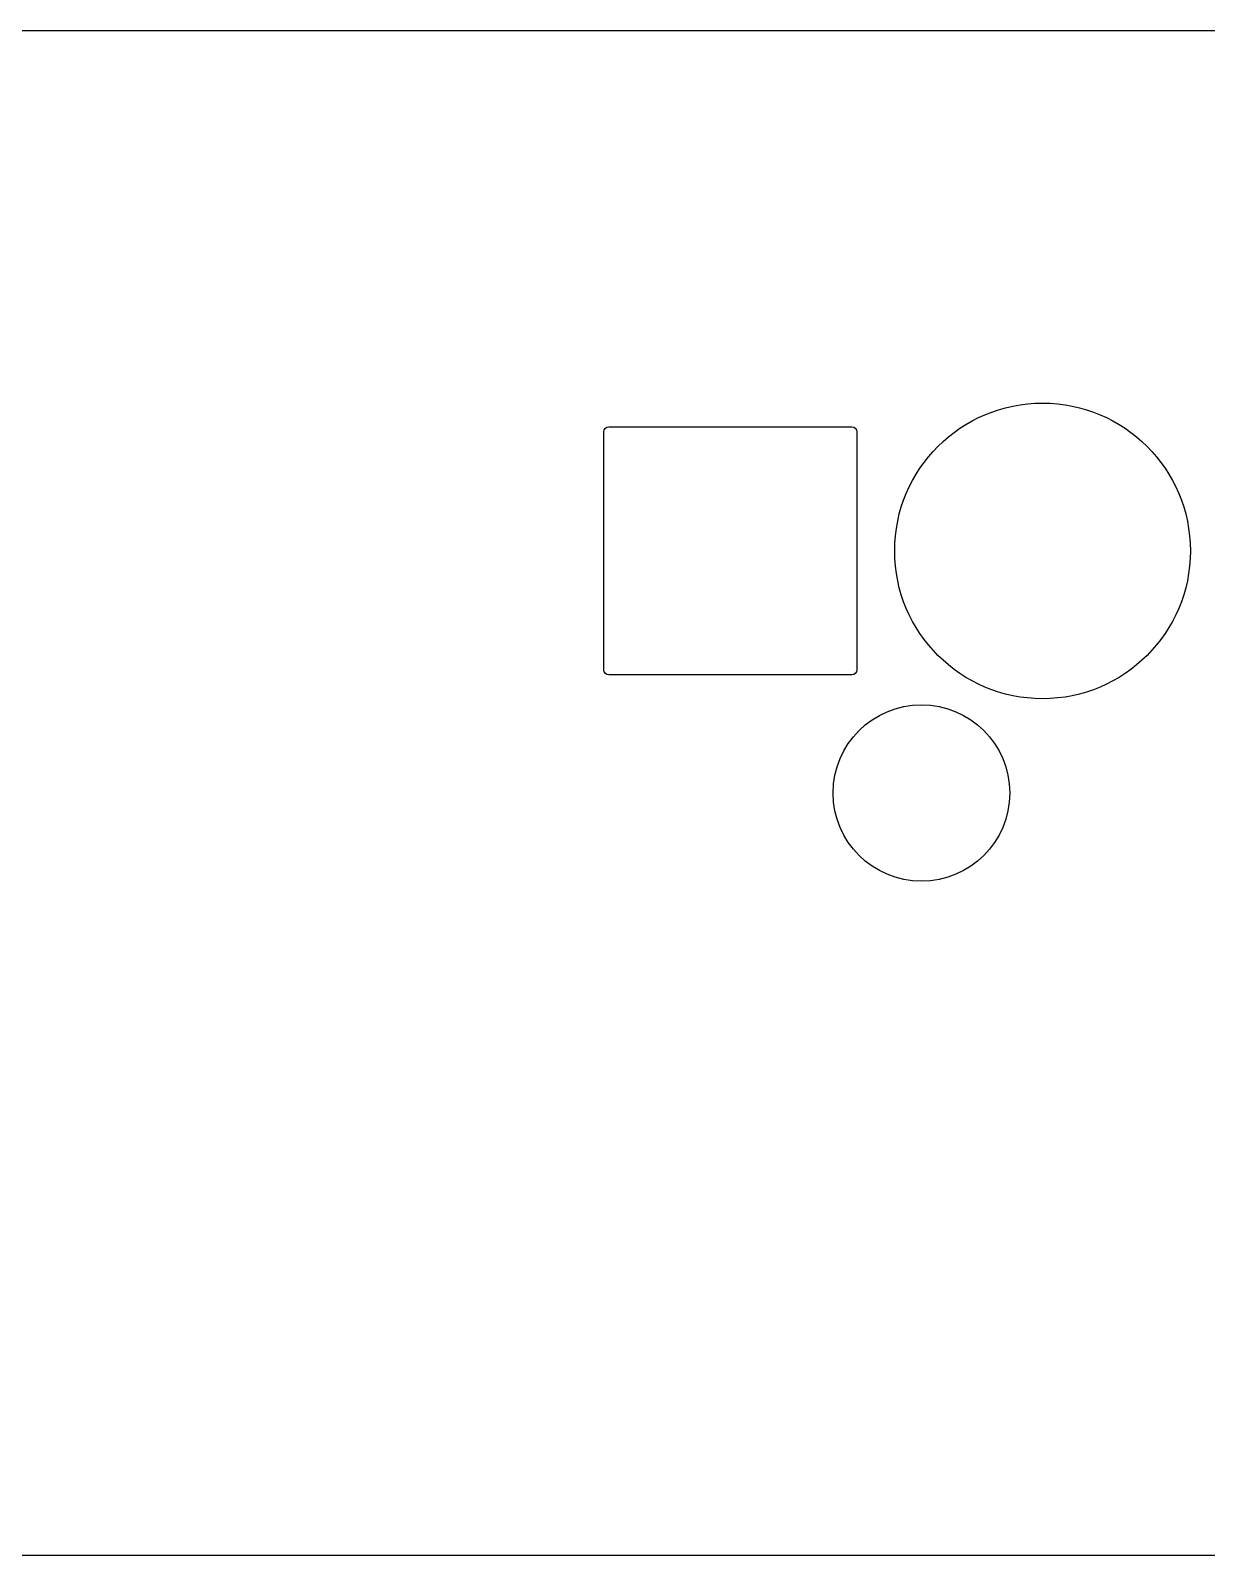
# Model space of a CAD drawing. Extents: x -27 to 356, y -111 to 35.
# Drawn here: x -9.66 to 2.67, y -48.41 to -32.41 of the extents above; entities that cross this region are included whole.
import ezdxf

# ---------------------------------------------------------------- set-up
doc = ezdxf.new("R2010")
doc.units = 0
doc.layers.add('BLACK', color=7, linetype='CONTINUOUS')

msp = doc.modelspace()

# ---------------------------------------------------------------- linework, layer by layer
at = {"layer": 'BLACK', "linetype": 'CONTINUOUS'}
for p, q in [((-21.025, -32.4133), (242.78, -32.4133)), ((-21.025, -32.4133), (242.78, -32.4133)), ((-3.6485, -36.6233), (-3.64462, -36.6038)), ((-3.6485, -39.1233), (-3.6485, -36.6233)), ((-3.64462, -36.6038), (-3.63356, -36.5872)), ((-3.63356, -36.5872), (-3.61702, -36.5762)), ((-3.61702, -36.5762), (-3.5975, -36.5723)), ((-3.5975, -36.5723), (-1.0475, -36.5723)), ((-1.0475, -36.5723), (-1.02798, -36.5762)), ((-1.02798, -36.5762), (-1.01144, -36.5872)), ((-1.01144, -36.5872), (-1.00038, -36.6038)), ((-1.00038, -36.6038), (-0.9965, -36.6233)), ((-0.9965, -36.6233), (-0.9965, -39.1233)), ((-3.64462, -39.1428), (-3.6485, -39.1233)), ((-3.63356, -39.1594), (-3.64462, -39.1428)), ((-3.61702, -39.1704), (-3.63356, -39.1594)), ((-3.5975, -39.1743), (-3.61702, -39.1704)), ((-1.0475, -39.1743), (-3.5975, -39.1743)), ((-1.02798, -39.1704), (-1.0475, -39.1743)), ((-1.01144, -39.1594), (-1.02798, -39.1704)), ((-1.00038, -39.1428), (-1.01144, -39.1594)), ((-0.9965, -39.1233), (-1.00038, -39.1428)), ((349.875, -48.4133), (-21.025, -48.4133)), ((349.875, -48.4133), (-21.025, -48.4133))]:
    msp.add_line(p, q, dxfattribs=at)
at = {"layer": 'BLACK'}
for centre, radius in [((0.9525, -37.8733), 1.551), ((-0.3175, -40.4133), 0.926)]:
    msp.add_circle(centre, radius, dxfattribs=at)

doc.saveas('drawing.dxf')
